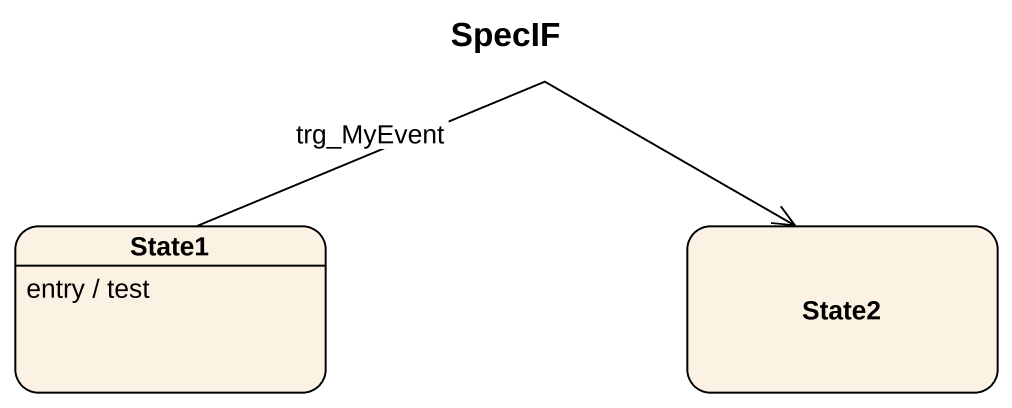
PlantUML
@startuml
title SpecIF
hide empty description
state State1
State1 : entry / test
state State2
State1 -right-> State2 : trg_MyEvent
@enduml
